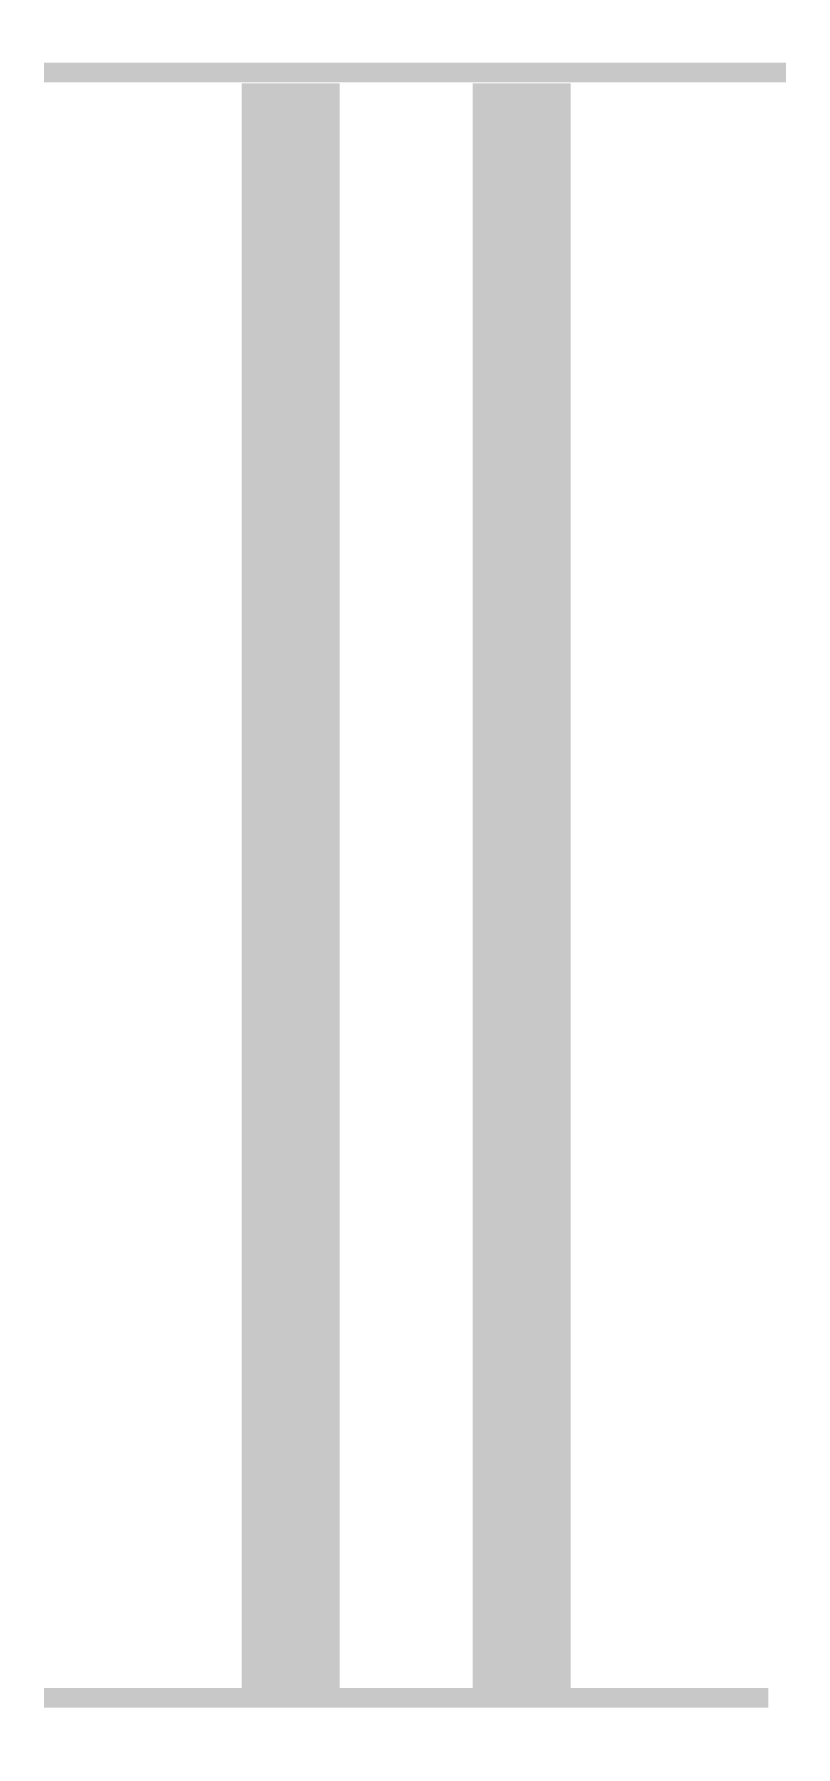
# Model space of a CAD drawing. Header units: inches. Extents: x 16928 to 514628, y -1471 to 241387.
# Drawn here: x 172650 to 173074, y 40159 to 41113 of the extents above; entities that cross this region are included whole.
import ezdxf

# ---------------------------------------------------------------- set-up
doc = ezdxf.new("R2010")
doc.units = ezdxf.units.IN
doc.header["$MEASUREMENT"] = 0
doc.layers.add('FITTING', color=8, linetype='Continuous')

msp = doc.modelspace()

# ---------------------------------------------------------------- linework, layer by layer
at = {"layer": 'FITTING', "color": 3}
for points, const_width in [([(172792.67, 40185.9), (172792.67, 41085.9)], 54.6), ([(172792.67, 40185.9), (172792.67, 41085.9)], 54.6), ([(172921.52, 40185.9), (172921.52, 41085.9)], 54.6), ([(172921.52, 40185.9), (172921.52, 41085.9)], 54.6), ([(172655.07, 41091.87), (172940.13, 41091.87)], 10.92), ([(172655.07, 41091.87), (172940.13, 41091.87)], 10.92), ([(172793.77, 41091.87), (173068.98, 41091.87)], 10.92), ([(172793.77, 41091.87), (173068.98, 41091.87)], 10.92), ([(172655.07, 40185.9), (172930.28, 40185.9)], 10.92), ([(172655.07, 40185.9), (172930.28, 40185.9)], 10.92), ([(172783.92, 40185.9), (173059.13, 40185.9)], 10.92), ([(172783.92, 40185.9), (173059.13, 40185.9)], 10.92)]:
    msp.add_lwpolyline(points, dxfattribs=dict(at, const_width=const_width))

doc.saveas('drawing.dxf')
